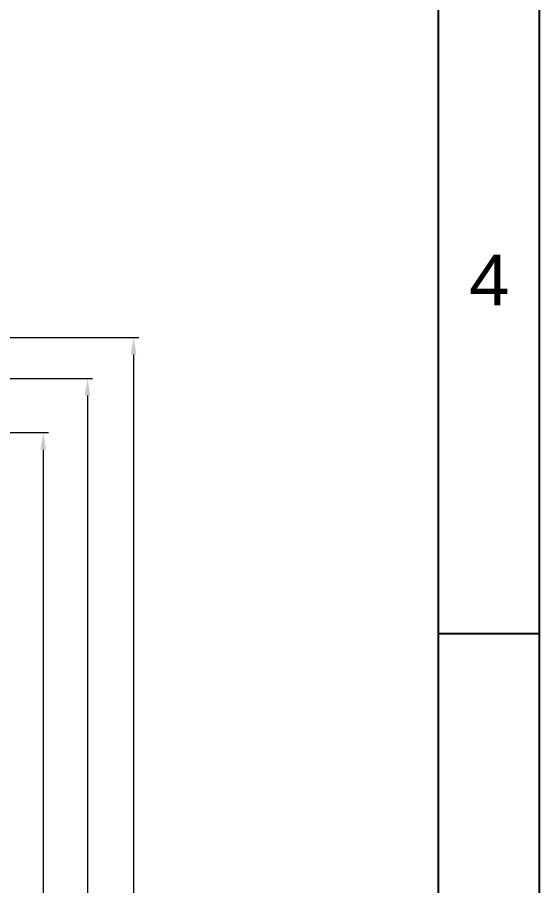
# Model space of a CAD drawing. Header units: millimetres. Extents: x -195 to 1349, y 148 to 750.
# Drawn here: x 1281.9 to 1349.1, y 434.5 to 546.2 of the extents above; entities that cross this region are included whole.
import ezdxf
from ezdxf.enums import TextEntityAlignment as Align

# ---------------------------------------------------------------- set-up
doc = ezdxf.new("R2010")
doc.units = ezdxf.units.MM
doc.layers.get('0').update_dxf_attribs({"linetype": 'CONTINUOUS'})
doc.layers.get('Defpoints').update_dxf_attribs({"linetype": 'CONTINUOUS'})
doc.styles.add('ROMANC', font='romanc.shx', dxfattribs={"bigfont": 'gbcbig.shx'})
doc.styles.add('TEXTSTYLE_0', font='txt', dxfattribs={"width": 0.8})
doc.dimstyles.new('YanXiu', dxfattribs={"dimtxt": 3.5, "dimasz": 2.2, "dimexe": 0.66, "dimexo": 0.66, "dimgap": 0.66, "dimtad": 0, "dimdec": 1, "dimdsep": 46, "dimtxsty": 'ROMANC', "dimcen": 0, "dimclrd": 131, "dimclre": 131, "dimclrt": 42, "dimazin": 2, "dimtfac": 1, "dimtdec": 1, "dimtofl": 0, "dimtmove": 0, "dimatfit": 3, "dimfxl": 1, "dimlwd": 5, "dimlwe": 5, "dimarcsym": 0})

# ---------------------------------------------------------------- blocks, each defined once
blk = doc.blocks.new('*D57')
at = {"color": 131, "lineweight": 5, "transparency": 16777216}
for p, q in [((1258.02, 492.78), (1285.87, 492.78)), ((1285.21, 490.58), (1285.21, 412.23)), ((1285.21, 319.89), (1285.21, 398.24)), ((1258.69, 317.69), (1285.87, 317.69))]:
    blk.add_line(p, q, dxfattribs=at)
at = {"color": 131, "lineweight": 18, "transparency": 16777216}
for points in [[(1284.84, 490.58), (1285.57, 490.58), (1285.21, 492.78)], [(1284.84, 319.89), (1285.57, 319.89), (1285.21, 317.69)]]:
    blk.add_solid(points, dxfattribs=at)
at = {"layer": 'Defpoints', "color": 0, "lineweight": 18, "transparency": 16777216}
for p in [(1257.36, 492.78), (1258.03, 317.69), (1285.21, 317.69)]:
    blk.add_point(p, dxfattribs=at)
at = {"color": 42, "lineweight": 18, "transparency": 16777216, "insert": (1285.21, 405.24), "char_height": 3.5, "attachment_point": 5, "rotation": 90, "style": 'ROMANC'}
blk.add_mtext('175.1', dxfattribs=at)
blk = doc.blocks.new('*D63')
at = {"color": 131, "lineweight": 5, "transparency": 16777216}
for p, q in [((1244.6, 499.74), (1291.56, 499.74)), ((1290.9, 497.54), (1290.9, 410.15)), ((1290.9, 312.94), (1290.9, 400.33)), ((1245, 310.74), (1291.56, 310.74))]:
    blk.add_line(p, q, dxfattribs=at)
at = {"color": 131, "lineweight": 18, "transparency": 16777216}
for points in [[(1290.53, 497.54), (1291.26, 497.54), (1290.9, 499.74)], [(1290.53, 312.94), (1291.26, 312.94), (1290.9, 310.74)]]:
    blk.add_solid(points, dxfattribs=at)
at = {"layer": 'Defpoints', "color": 0, "lineweight": 18, "transparency": 16777216}
for p in [(1243.94, 499.74), (1244.34, 310.74), (1290.9, 310.74)]:
    blk.add_point(p, dxfattribs=at)
at = {"color": 42, "lineweight": 18, "transparency": 16777216, "insert": (1290.9, 405.24), "char_height": 3.5, "attachment_point": 5, "rotation": 90, "style": 'ROMANC'}
blk.add_mtext('189', dxfattribs=at)
blk = doc.blocks.new('*D64')
at = {"color": 131, "lineweight": 5, "transparency": 16777216}
for p, q in [((1260.27, 505.03), (1297.49, 505.03)), ((1296.83, 502.83), (1296.83, 412.65)), ((1296.83, 307.64), (1296.83, 397.83)), ((1259.36, 305.44), (1297.49, 305.44))]:
    blk.add_line(p, q, dxfattribs=at)
at = {"color": 131, "lineweight": 18, "transparency": 16777216}
for points in [[(1296.46, 502.83), (1297.19, 502.83), (1296.83, 505.03)], [(1296.46, 307.64), (1297.19, 307.64), (1296.83, 305.44)]]:
    blk.add_solid(points, dxfattribs=at)
at = {"layer": 'Defpoints', "color": 0, "lineweight": 18, "transparency": 16777216}
for p in [(1259.61, 505.03), (1296.83, 505.03), (1258.7, 305.44)]:
    blk.add_point(p, dxfattribs=at)
at = {"color": 42, "lineweight": 18, "transparency": 16777216, "insert": (1296.83, 405.24), "char_height": 3.5, "attachment_point": 5, "rotation": 90, "style": 'ROMANC'}
blk.add_mtext('199.6', dxfattribs=at)
blk = doc.blocks.new('SUN_6HWZ35TKK40GSGJE8VEUYAXIAKM')
at = {"color": 7, "linetype": 'Continuous'}
for p, q in [((0, 0), (0, 420)), ((-10, 10), (-10, 410)), ((-10, 210), (0, 210))]:
    blk.add_line(p, q, dxfattribs=at)
at = {"color": 2, "linetype": 'Continuous', "style": 'TEXTSTYLE_0', "width": 1.2}
blk.add_text('4', height=5, dxfattribs=at).set_placement((-6.991, 242.498), (-2.991, 242.498), align=Align.FIT)

msp = doc.modelspace()

# ---------------------------------------------------------------- block references
at = {"xscale": 1.3, "yscale": 1.3, "zscale": 1.3}
msp.add_blockref('SUN_6HWZ35TKK40GSGJE8VEUYAXIAKM', (1349.104, 193.911), dxfattribs=at)

# ---------------------------------------------------------------- dimensions: what is measured, and where the dimension line sits
at = {"lineweight": 18}
dim = msp.add_linear_dim(base=(1296.826, 505.033), p1=(1258.703, 305.438), p2=(1259.612, 505.033), angle=90, dimstyle='YanXiu', dxfattribs=at)
dim.commit()
dim.dimension.update_dxf_attribs({"geometry": '*D64', "text_midpoint": (1296.826, 405.235)})
for base, p1, p2, picture, middle in [((1290.897, 310.735), (1243.945, 499.735), (1244.337, 310.735), '*D63', (1290.897, 405.235)), ((1285.206, 317.689), (1257.358, 492.781), (1258.033, 317.689), '*D57', (1285.206, 405.235))]:
    dim = msp.add_linear_dim(base=base, p1=p1, p2=p2, angle=90, dimstyle='YanXiu', dxfattribs=at)
    dim.commit()
    dim.dimension.update_dxf_attribs({"geometry": picture, "text_midpoint": middle, "dimtype": 160})

doc.saveas('drawing.dxf')
